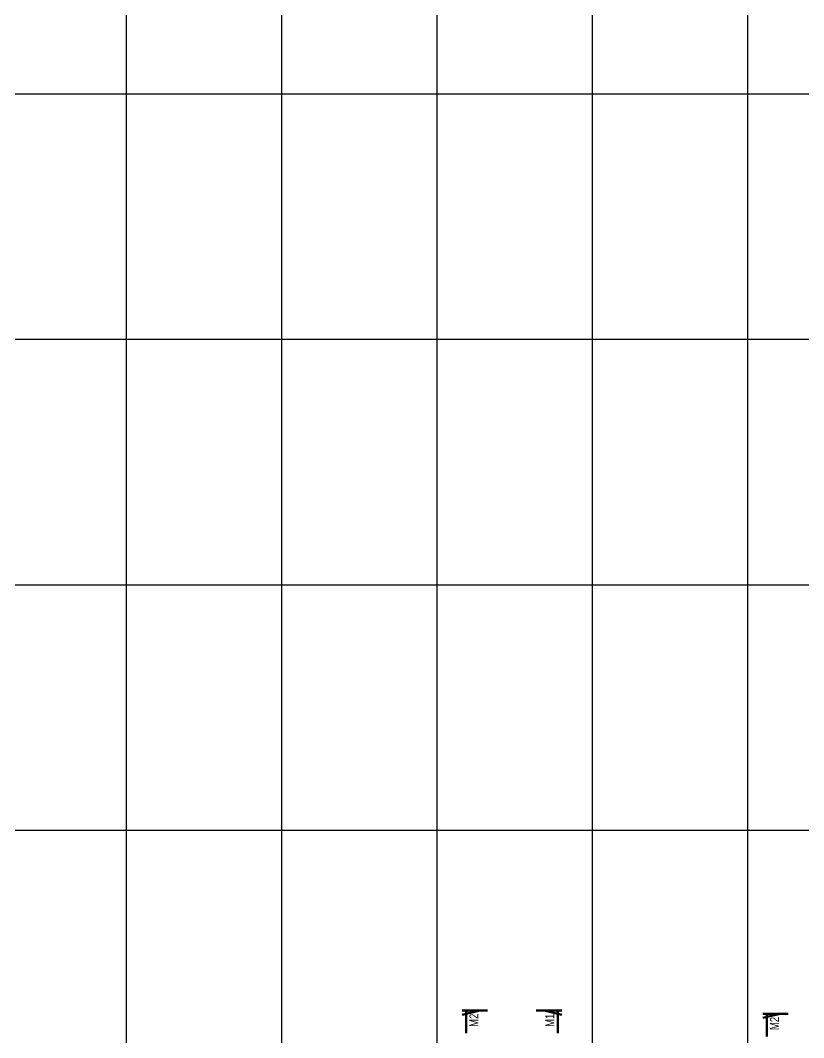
# Model space of a CAD drawing. Header units: inches. Extents: x -5298 to 11252, y 8210 to 22495.
# Drawn here: x 8445 to 9500, y 13208 to 14578 of the extents above; entities that cross this region are included whole.
import ezdxf

# ---------------------------------------------------------------- set-up
doc = ezdxf.new("R2010")
doc.units = ezdxf.units.IN
doc.header["$LTSCALE"] = 11
doc.header["$MEASUREMENT"] = 0
doc.layers.add('BEAM', color=3, linetype='Continuous')
doc.layers.add('W', color=1, linetype='Continuous', lineweight=50)
doc.styles.add('AD', font='oron')

msp = doc.modelspace()

# ---------------------------------------------------------------- linework, layer by layer
at = {"layer": 'BEAM', "color": 5}
for p, q in [((8588.111, 11503.269), (8588.111, 17785.198)), ((8797.291, 11503.269), (8797.291, 17785.198)), ((9006.471, 11503.269), (9006.471, 17785.198)), ((9215.651, 11503.269), (9215.651, 17785.198)), ((9424.831, 11503.269), (9424.831, 17785.198)), ((6496.312, 14478.92), (10470.731, 14478.92)), ((6496.312, 14148.292), (10470.731, 14148.292)), ((6496.312, 13817.664), (10470.731, 13817.664)), ((6496.312, 13487.036), (10470.731, 13487.036))]:
    msp.add_line(p, q, dxfattribs=at)
at = {"layer": 'W'}
for p, q in [((9063.866, 13244.236, 0), (9040.195, 13238.642, 0)), ((9040.195, 13244.236, 0), (9063.866, 13244.236, 0)), ((9150.709, 13244.236, 0), (9174.38, 13238.642, 0)), ((9174.38, 13244.236, 0), (9150.709, 13244.236, 0)), ((9468.647, 13239.877, 0), (9444.976, 13234.283, 0)), ((9444.976, 13239.877, 0), (9468.647, 13239.877, 0))]:
    msp.add_line(p, q, dxfattribs=at)
at = {"layer": 'W', "elevation": 0}
for points in [[(9045.606, 13213.567), (9045.606, 13244.236), (9074.572, 13244.236)], [(9168.969, 13213.567), (9168.969, 13244.236), (9140.003, 13244.236)], [(9450.386, 13209.207), (9450.386, 13239.877), (9479.353, 13239.877)]]:
    msp.add_lwpolyline(points, dxfattribs=at)

# ---------------------------------------------------------------- texts
at = {"layer": 'W', "style": 'AD', "width": 0.8}
for s, p in [('M2', (9062.084, 13222.259, 0)), ('M1', (9164.444, 13222.259, 0)), ('M2', (9466.864, 13217.9, 0))]:
    msp.add_text(s, height=11.9529, rotation=90, dxfattribs=at).set_placement(p)

doc.saveas('drawing.dxf')
